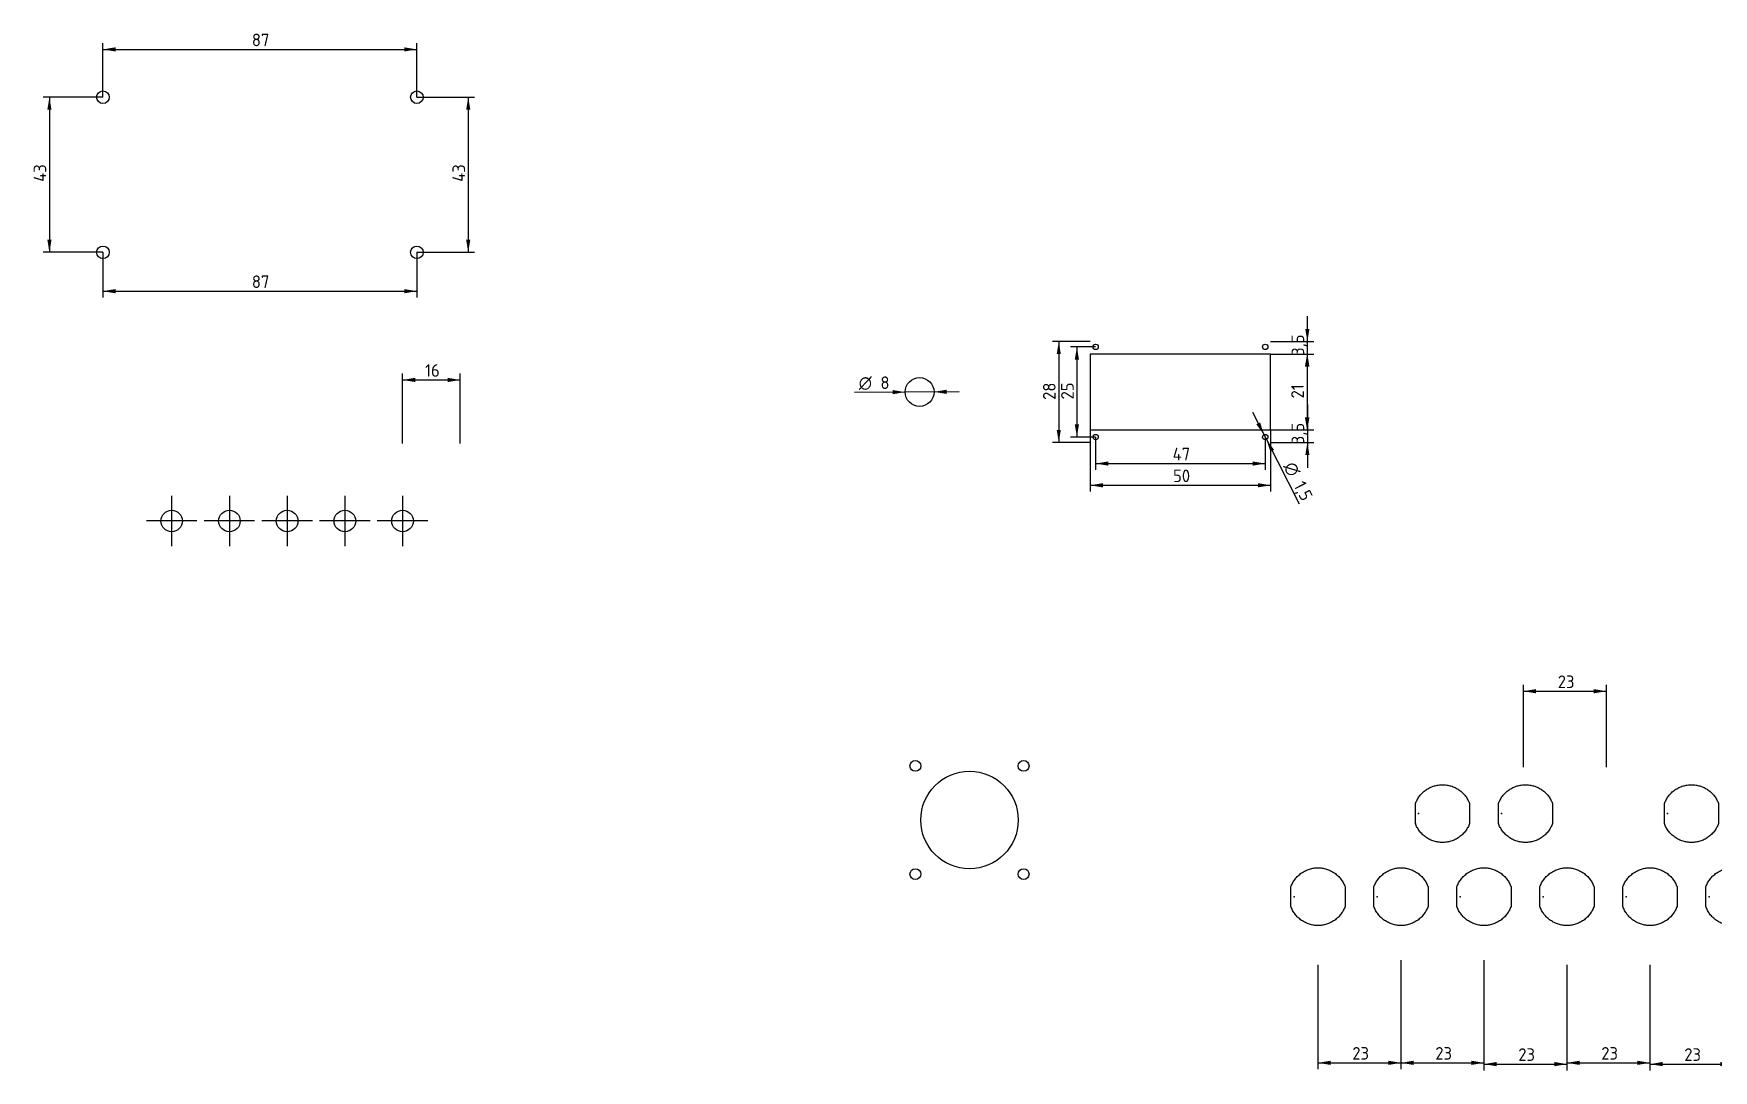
# Model space of a CAD drawing. Header units: millimetres. Extents: x 1147 to 1897, y 1257 to 1916.
# Drawn here: x 1147 to 1612.6, y 1256.9 to 1544.3 of the extents above; entities that cross this region are included whole.
import ezdxf
from ezdxf.enums import TextEntityAlignment as Align
from ezdxf.lldxf.tags import DXFTag

# ---------------------------------------------------------------- set-up
doc = ezdxf.new("R2010")
doc.units = ezdxf.units.MM
doc.layers.add('Cutting', color=7, linetype='Continuous')
doc.layers.add('Dimensions', color=7, linetype='Continuous')
doc.styles.add('SEACAD_Solid_Edge_ISO', font='seiso.ttf')
doc.styles.add('SEACAD_Solid_Edge_ISO1_Symbols', font='semeci1.ttf')
tags = doc.linetypes.add('CENTER2', pattern=[28.575, 19.05, -3.175, 3.175, -3.175]).pattern_tags.tags
tags[10:11] = [DXFTag(74, 4), DXFTag(75, 0), DXFTag(340, '0'), DXFTag(46, 0.0), DXFTag(50, 0.0), DXFTag(44, 0.0), DXFTag(45, 0.0)]
tags[8:9] = [DXFTag(74, 4), DXFTag(75, 0), DXFTag(340, '0'), DXFTag(46, 0.0), DXFTag(50, 0.0), DXFTag(44, 0.0), DXFTag(45, 0.0)]
tags[6:7] = [DXFTag(74, 4), DXFTag(75, 0), DXFTag(340, '0'), DXFTag(46, 0.0), DXFTag(50, 0.0), DXFTag(44, 0.0), DXFTag(45, 0.0)]
tags[4:5] = [DXFTag(74, 4), DXFTag(75, 0), DXFTag(340, '0'), DXFTag(46, 0.0), DXFTag(50, 0.0), DXFTag(44, 0.0), DXFTag(45, 0.0)]
tags = doc.linetypes.add('HIDDEN2', pattern=[4.7625, 3.175, -1.5875]).pattern_tags.tags
tags[6:7] = [DXFTag(74, 4), DXFTag(75, 0), DXFTag(340, '0'), DXFTag(46, 0.0), DXFTag(50, 0.0), DXFTag(44, 0.0), DXFTag(45, 0.0)]
tags[4:5] = [DXFTag(74, 4), DXFTag(75, 0), DXFTag(340, '0'), DXFTag(46, 0.0), DXFTag(50, 0.0), DXFTag(44, 0.0), DXFTag(45, 0.0)]
doc.dimstyles.new('ISO_(mm)', dxfattribs={"dimtxt": 3.5, "dimasz": 3.5, "dimexe": 1.75, "dimexo": 0, "dimgap": 1.75, "dimtad": 1, "dimtxsty": 'SEACAD_Solid_Edge_ISO', "dimblk1": '_SE_FILLED', "dimblk2": '_SE_FILLED', "dimsah": 1, "dimcen": 1.75, "dimadec": 0, "dimazin": 0, "dimtfac": 1, "dimtmove": 0, "dimatfit": 3, "dimfxl": 1, "dimtolj": 1, "dimarcsym": 0})

# ---------------------------------------------------------------- blocks, each defined once
blk = doc.blocks.new('DMBLK548')
at = {"layer": 'Dimensions', "linetype": 'Continuous'}
for points in [[(1486.94, 1436.53), (1485.9, 1436), (1488.01, 1433.15)], [(1490.8, 1428.96), (1488.69, 1431.81), (1489.77, 1428.43)]]:
    blk.add_hatch(color=7, dxfattribs=at).paths.add_polyline_path(points)
at = {"layer": 'Dimensions', "color": 7, "linetype": 'Continuous'}
for p, q in [((1484.82, 1439.38), (1488.69, 1431.81)), ((1488.69, 1431.81), (1497.8, 1414.01))]:
    blk.add_line(p, q, dxfattribs=at)
for s, style, p in [('O', 'SEACAD_Solid_Edge_ISO1_Symbols', (1496.56, 1426.04)), ('1,5', 'SEACAD_Solid_Edge_ISO', (1499.29, 1420.7))]:
    blk.add_text(s, height=3.5, rotation=297.081, dxfattribs=dict(at, style=style)).set_placement(p, align=Align.TOP_LEFT)
blk = doc.blocks.new('_SE_FILLED')
at = {"color": 0}
blk.add_line((0, 0), (-1, 0), dxfattribs=at)
blk.add_solid([(0, 0), (-1, -0.1665), (-1, 0.1665), (0, 0)], dxfattribs=at)
blk = doc.blocks.new('DMBLK549')
at = {"layer": 'Dimensions', "linetype": 'Continuous'}
for points in [[(1443.35, 1418.53), (1443.35, 1419.7), (1439.85, 1419.12)], [(1486.35, 1418.53), (1489.85, 1419.12), (1486.35, 1419.7)]]:
    blk.add_hatch(color=7, dxfattribs=at).paths.add_polyline_path(points)
at = {"layer": 'Dimensions', "color": 7, "linetype": 'Continuous'}
for p, q in [((1439.85, 1434.48), (1439.85, 1417.37)), ((1489.85, 1434.48), (1489.85, 1417.37)), ((1439.85, 1419.12), (1489.85, 1419.12))]:
    blk.add_line(p, q, dxfattribs=at)
at = {"layer": 'Dimensions', "color": 7, "linetype": 'Continuous', "style": 'SEACAD_Solid_Edge_ISO'}
blk.add_text('50', height=3.5, dxfattribs=at).set_placement((1462.82, 1423.49), align=Align.TOP_LEFT)
blk = doc.blocks.new('DMBLK550')
at = {"layer": 'Dimensions', "linetype": 'Continuous'}
for points in [[(1444.85, 1424.56), (1444.85, 1425.73), (1441.35, 1425.14)], [(1484.85, 1424.56), (1488.35, 1425.14), (1484.85, 1425.73)]]:
    blk.add_hatch(color=7, dxfattribs=at).paths.add_polyline_path(points)
at = {"layer": 'Dimensions', "color": 7, "linetype": 'Continuous'}
for p, q in [((1441.35, 1432.48), (1441.35, 1423.39)), ((1488.35, 1432.48), (1488.35, 1423.39)), ((1441.35, 1425.14), (1488.35, 1425.14))]:
    blk.add_line(p, q, dxfattribs=at)
at = {"layer": 'Dimensions', "color": 7, "linetype": 'Continuous', "style": 'SEACAD_Solid_Edge_ISO'}
blk.add_text('47', height=3.5, dxfattribs=at).set_placement((1462.7, 1429.52), align=Align.TOP_LEFT)
blk = doc.blocks.new('DMBLK551')
at = {"layer": 'Dimensions', "linetype": 'Continuous'}
for points in [[(1435.58, 1453.98), (1436.74, 1453.98), (1436.16, 1457.48)], [(1435.58, 1435.98), (1436.16, 1432.48), (1436.74, 1435.98)]]:
    blk.add_hatch(color=7, dxfattribs=at).paths.add_polyline_path(points)
at = {"layer": 'Dimensions', "color": 7, "linetype": 'Continuous'}
for p, q in [((1441.35, 1457.48), (1434.41, 1457.48)), ((1436.16, 1457.48), (1436.16, 1432.48)), ((1441.35, 1432.48), (1434.41, 1432.48))]:
    blk.add_line(p, q, dxfattribs=at)
at = {"layer": 'Dimensions', "color": 7, "linetype": 'Continuous', "style": 'SEACAD_Solid_Edge_ISO'}
blk.add_text('25', height=3.5, rotation=90, dxfattribs=at).set_placement((1431.79, 1442.91), align=Align.TOP_LEFT)
blk = doc.blocks.new('DMBLK552')
at = {"layer": 'Dimensions', "linetype": 'Continuous'}
for points in [[(1430.56, 1455.48), (1431.72, 1455.48), (1431.14, 1458.98)], [(1430.56, 1434.48), (1431.14, 1430.98), (1431.72, 1434.48)]]:
    blk.add_hatch(color=7, dxfattribs=at).paths.add_polyline_path(points)
at = {"layer": 'Dimensions', "color": 7, "linetype": 'Continuous'}
for p, q in [((1439.85, 1458.98), (1429.39, 1458.98)), ((1431.14, 1458.98), (1431.14, 1430.98)), ((1439.85, 1430.98), (1429.39, 1430.98))]:
    blk.add_line(p, q, dxfattribs=at)
at = {"layer": 'Dimensions', "color": 7, "linetype": 'Continuous', "style": 'SEACAD_Solid_Edge_ISO'}
blk.add_text('28', height=3.5, rotation=90, dxfattribs=at).set_placement((1426.76, 1442.79), align=Align.TOP_LEFT)
blk = doc.blocks.new('DMBLK553')
at = {"layer": 'Dimensions', "linetype": 'Continuous'}
for points in [[(1500.62, 1462.48), (1499.45, 1462.48), (1500.04, 1458.98)], [(1500.62, 1451.98), (1500.04, 1455.48), (1499.45, 1451.98)]]:
    blk.add_hatch(color=7, dxfattribs=at).paths.add_polyline_path(points)
at = {"layer": 'Dimensions', "color": 7, "linetype": 'Continuous'}
for p, q in [((1500.04, 1448.48), (1500.04, 1465.98)), ((1489.85, 1458.98), (1501.79, 1458.98)), ((1489.85, 1455.48), (1501.79, 1455.48))]:
    blk.add_line(p, q, dxfattribs=at)
at = {"layer": 'Dimensions', "color": 7, "linetype": 'Continuous', "style": 'SEACAD_Solid_Edge_ISO'}
blk.add_text('3,5', height=3.5, rotation=90, dxfattribs=at).set_placement((1495.66, 1455), align=Align.TOP_LEFT)
blk = doc.blocks.new('DMBLK554')
at = {"layer": 'Dimensions', "linetype": 'Continuous'}
for points in [[(1500.62, 1437.98), (1499.45, 1437.98), (1500.04, 1434.48)], [(1500.62, 1427.48), (1500.04, 1430.98), (1499.45, 1427.48)]]:
    blk.add_hatch(color=7, dxfattribs=at).paths.add_polyline_path(points)
at = {"layer": 'Dimensions', "color": 7, "linetype": 'Continuous'}
for p, q in [((1500.04, 1441.48), (1500.04, 1423.98)), ((1489.85, 1434.48), (1501.79, 1434.48)), ((1489.85, 1430.98), (1501.79, 1430.98))]:
    blk.add_line(p, q, dxfattribs=at)
at = {"layer": 'Dimensions', "color": 7, "linetype": 'Continuous', "style": 'SEACAD_Solid_Edge_ISO'}
blk.add_text('3,5', height=3.5, rotation=90, dxfattribs=at).set_placement((1495.66, 1430.5), align=Align.TOP_LEFT)
blk = doc.blocks.new('DMBLK555')
at = {"layer": 'Dimensions', "linetype": 'Continuous'}
for points in [[(1500.52, 1451.98), (1499.94, 1455.48), (1499.35, 1451.98)], [(1500.52, 1437.98), (1499.35, 1437.98), (1499.94, 1434.48)]]:
    blk.add_hatch(color=7, dxfattribs=at).paths.add_polyline_path(points)
at = {"layer": 'Dimensions', "color": 7, "linetype": 'Continuous'}
for p, q in [((1489.85, 1455.48), (1501.69, 1455.48)), ((1499.94, 1455.48), (1499.94, 1434.48)), ((1489.85, 1434.48), (1501.69, 1434.48))]:
    blk.add_line(p, q, dxfattribs=at)
at = {"layer": 'Dimensions', "color": 7, "linetype": 'Continuous', "style": 'SEACAD_Solid_Edge_ISO'}
blk.add_text('21', height=3.5, rotation=90, dxfattribs=at).set_placement((1495.56, 1443.19), align=Align.TOP_LEFT)
blk = doc.blocks.new('DMBLK556')
at = {"layer": 'Dimensions', "linetype": 'Continuous'}
for points in [[(1506.48, 1258.45), (1506.48, 1259.62), (1502.98, 1259.03)], [(1522.48, 1258.45), (1525.98, 1259.03), (1522.48, 1259.62)]]:
    blk.add_hatch(color=7, dxfattribs=at).paths.add_polyline_path(points)
at = {"layer": 'Dimensions', "color": 7, "linetype": 'Continuous'}
for p, q in [((1502.98, 1286.21), (1502.98, 1257.28)), ((1525.98, 1287.53), (1525.98, 1257.28)), ((1502.98, 1259.03), (1525.98, 1259.03))]:
    blk.add_line(p, q, dxfattribs=at)
at = {"layer": 'Dimensions', "color": 7, "linetype": 'Continuous', "style": 'SEACAD_Solid_Edge_ISO'}
blk.add_text('23', height=3.5, dxfattribs=at).set_placement((1512.49, 1263.41), align=Align.TOP_LEFT)
blk = doc.blocks.new('DMBLK557')
at = {"layer": 'Dimensions', "linetype": 'Continuous'}
for points in [[(1529.48, 1258.45), (1529.48, 1259.62), (1525.98, 1259.03)], [(1545.48, 1258.45), (1548.98, 1259.03), (1545.48, 1259.62)]]:
    blk.add_hatch(color=7, dxfattribs=at).paths.add_polyline_path(points)
at = {"layer": 'Dimensions', "color": 7, "linetype": 'Continuous'}
for p, q in [((1525.98, 1287.53), (1525.98, 1257.28)), ((1548.98, 1287.53), (1548.98, 1257.28)), ((1525.98, 1259.03), (1548.98, 1259.03))]:
    blk.add_line(p, q, dxfattribs=at)
at = {"layer": 'Dimensions', "color": 7, "linetype": 'Continuous', "style": 'SEACAD_Solid_Edge_ISO'}
blk.add_text('23', height=3.5, dxfattribs=at).set_placement((1535.49, 1263.41), align=Align.TOP_LEFT)
blk = doc.blocks.new('DMBLK558')
at = {"layer": 'Dimensions', "linetype": 'Continuous'}
for points in [[(1552.48, 1258.1), (1552.48, 1259.27), (1548.98, 1258.68)], [(1568.48, 1258.1), (1571.98, 1258.68), (1568.48, 1259.27)]]:
    blk.add_hatch(color=7, dxfattribs=at).paths.add_polyline_path(points)
at = {"layer": 'Dimensions', "color": 7, "linetype": 'Continuous'}
for p, q in [((1548.98, 1287.53), (1548.98, 1256.93)), ((1571.98, 1286.21), (1571.98, 1256.93)), ((1548.98, 1258.68), (1571.98, 1258.68))]:
    blk.add_line(p, q, dxfattribs=at)
at = {"layer": 'Dimensions', "color": 7, "linetype": 'Continuous', "style": 'SEACAD_Solid_Edge_ISO'}
blk.add_text('23', height=3.5, dxfattribs=at).set_placement((1558.49, 1263.06), align=Align.TOP_LEFT)
blk = doc.blocks.new('DMBLK559')
at = {"layer": 'Dimensions', "linetype": 'Continuous'}
for points in [[(1563.42, 1362.62), (1559.92, 1362.04), (1563.42, 1361.45)], [(1579.42, 1362.62), (1579.42, 1361.45), (1582.92, 1362.04)]]:
    blk.add_hatch(color=7, dxfattribs=at).paths.add_polyline_path(points)
at = {"layer": 'Dimensions', "color": 7, "linetype": 'Continuous'}
for p, q in [((1559.92, 1340.96), (1559.92, 1363.79)), ((1559.92, 1362.04), (1582.92, 1362.04)), ((1582.92, 1340.96), (1582.92, 1363.79))]:
    blk.add_line(p, q, dxfattribs=at)
at = {"layer": 'Dimensions', "color": 7, "linetype": 'Continuous', "style": 'SEACAD_Solid_Edge_ISO'}
blk.add_text('23', height=3.5, dxfattribs=at).set_placement((1569.43, 1366.41), align=Align.TOP_LEFT)
blk = doc.blocks.new('DMBLK563')
at = {"layer": 'Dimensions', "linetype": 'Continuous'}
for points in [[(1575.48, 1258.45), (1575.48, 1259.62), (1571.98, 1259.03)], [(1591.48, 1258.45), (1594.98, 1259.03), (1591.48, 1259.62)]]:
    blk.add_hatch(color=7, dxfattribs=at).paths.add_polyline_path(points)
at = {"layer": 'Dimensions', "color": 7, "linetype": 'Continuous'}
for p, q in [((1571.98, 1286.21), (1571.98, 1257.28)), ((1594.98, 1286.21), (1594.98, 1257.28)), ((1571.98, 1259.03), (1594.98, 1259.03))]:
    blk.add_line(p, q, dxfattribs=at)
at = {"layer": 'Dimensions', "color": 7, "linetype": 'Continuous', "style": 'SEACAD_Solid_Edge_ISO'}
blk.add_text('23', height=3.5, dxfattribs=at).set_placement((1581.49, 1263.41), align=Align.TOP_LEFT)
blk = doc.blocks.new('DMBLK564')
at = {"layer": 'Dimensions', "linetype": 'Continuous'}
for points in [[(1598.48, 1258.1), (1598.48, 1259.27), (1594.98, 1258.68)], [(1614.48, 1258.1), (1617.98, 1258.68), (1614.48, 1259.27)]]:
    blk.add_hatch(color=7, dxfattribs=at).paths.add_polyline_path(points)
at = {"layer": 'Dimensions', "color": 7, "linetype": 'Continuous'}
for p, q in [((1594.98, 1286.21), (1594.98, 1256.93)), ((1617.98, 1286.21), (1617.98, 1256.93)), ((1594.98, 1258.68), (1617.98, 1258.68))]:
    blk.add_line(p, q, dxfattribs=at)
at = {"layer": 'Dimensions', "color": 7, "linetype": 'Continuous', "style": 'SEACAD_Solid_Edge_ISO'}
blk.add_text('23', height=3.5, dxfattribs=at).set_placement((1604.49, 1263.06), align=Align.TOP_LEFT)
blk = doc.blocks.new('SE41')
at = {"layer": 'Cutting', "color": 7, "linetype": 'Continuous'}
for points, weights in [([(1702.48, 1307.87), (1704.42, 1313.09), (1709.98, 1313.09), (1715.55, 1313.09), (1717.48, 1307.87)], [1, 0.820970545228, 1, 0.820970545228, 1]), ([(1717.48, 1302.33), (1715.57, 1297.09), (1709.98, 1297.09), (1704.4, 1297.09), (1702.48, 1302.32)], [1, 0.820080278449, 1, 0.820080278449, 1])]:
    blk.add_rational_spline(points, weights, degree=2, knots=[0, 0, 0, 0.5, 0.5, 1, 1, 1], dxfattribs=at)
for points in [[(1702.48, 1302.3), (1702.48, 1302.32), (1702.48, 1307.87)], [(1717.48, 1307.87), (1717.48, 1305.09), (1717.48, 1302.33)]]:
    blk.add_open_spline(points, degree=2, dxfattribs=at)
at = {"layer": 'Cutting', "color": 7, "linetype": 'HIDDEN2'}
blk.add_point((1703.35, 1305.09), dxfattribs=at)
blk = doc.blocks.new('SE40')
at = {"layer": 'Cutting'}
blk.add_blockref('SE41', (0, 0), dxfattribs=at)
blk = doc.blocks.new('SE43')
at = {"layer": 'Cutting', "color": 7, "linetype": 'Continuous'}
for points, weights in [([(1679.48, 1307.87), (1681.42, 1313.09), (1686.98, 1313.09), (1692.55, 1313.09), (1694.48, 1307.87)], [1, 0.820970545228, 1, 0.820970545228, 1]), ([(1694.48, 1302.33), (1692.57, 1297.09), (1686.98, 1297.09), (1681.4, 1297.09), (1679.48, 1302.32)], [1, 0.820080278449, 1, 0.820080278449, 1])]:
    blk.add_rational_spline(points, weights, degree=2, knots=[0, 0, 0, 0.5, 0.5, 1, 1, 1], dxfattribs=at)
for points in [[(1679.48, 1302.3), (1679.48, 1302.32), (1679.48, 1307.87)], [(1694.48, 1307.87), (1694.48, 1305.09), (1694.48, 1302.33)]]:
    blk.add_open_spline(points, degree=2, dxfattribs=at)
at = {"layer": 'Cutting', "color": 7, "linetype": 'HIDDEN2'}
blk.add_point((1680.35, 1305.09), dxfattribs=at)
blk = doc.blocks.new('SE42')
at = {"layer": 'Cutting'}
blk.add_blockref('SE43', (0, 0), dxfattribs=at)
blk = doc.blocks.new('SE45')
at = {"layer": 'Cutting', "color": 7, "linetype": 'Continuous'}
for points, weights in [([(1656.48, 1307.87), (1658.42, 1313.09), (1663.98, 1313.09), (1669.55, 1313.09), (1671.48, 1307.87)], [1, 0.820970545228, 1, 0.820970545228, 1]), ([(1671.48, 1302.33), (1669.57, 1297.09), (1663.98, 1297.09), (1658.4, 1297.09), (1656.48, 1302.32)], [1, 0.820080278449, 1, 0.820080278449, 1])]:
    blk.add_rational_spline(points, weights, degree=2, knots=[0, 0, 0, 0.5, 0.5, 1, 1, 1], dxfattribs=at)
for points in [[(1656.48, 1302.3), (1656.48, 1302.32), (1656.48, 1307.87)], [(1671.48, 1307.87), (1671.48, 1305.09), (1671.48, 1302.33)]]:
    blk.add_open_spline(points, degree=2, dxfattribs=at)
at = {"layer": 'Cutting', "color": 7, "linetype": 'HIDDEN2'}
blk.add_point((1657.35, 1305.09), dxfattribs=at)
blk = doc.blocks.new('SE44')
at = {"layer": 'Cutting'}
blk.add_blockref('SE45', (0, 0), dxfattribs=at)
blk = doc.blocks.new('SE47')
at = {"layer": 'Cutting', "color": 7, "linetype": 'Continuous'}
for points, weights in [([(1633.48, 1307.87), (1635.42, 1313.09), (1640.98, 1313.09), (1646.55, 1313.09), (1648.48, 1307.87)], [1, 0.820970545228, 1, 0.820970545228, 1]), ([(1648.48, 1302.33), (1646.57, 1297.09), (1640.98, 1297.09), (1635.4, 1297.09), (1633.48, 1302.32)], [1, 0.820080278449, 1, 0.820080278449, 1])]:
    blk.add_rational_spline(points, weights, degree=2, knots=[0, 0, 0, 0.5, 0.5, 1, 1, 1], dxfattribs=at)
for points in [[(1633.48, 1302.3), (1633.48, 1302.32), (1633.48, 1307.87)], [(1648.48, 1307.87), (1648.48, 1305.09), (1648.48, 1302.33)]]:
    blk.add_open_spline(points, degree=2, dxfattribs=at)
at = {"layer": 'Cutting', "color": 7, "linetype": 'HIDDEN2'}
blk.add_point((1634.35, 1305.09), dxfattribs=at)
blk = doc.blocks.new('SE46')
at = {"layer": 'Cutting'}
blk.add_blockref('SE47', (0, 0), dxfattribs=at)
blk = doc.blocks.new('SE49')
at = {"layer": 'Cutting', "color": 7, "linetype": 'Continuous'}
for points, weights in [([(1610.48, 1307.87), (1612.42, 1313.09), (1617.98, 1313.09), (1623.55, 1313.09), (1625.48, 1307.87)], [1, 0.820970545228, 1, 0.820970545228, 1]), ([(1625.48, 1302.33), (1623.57, 1297.09), (1617.98, 1297.09), (1612.4, 1297.09), (1610.48, 1302.32)], [1, 0.820080278449, 1, 0.820080278449, 1])]:
    blk.add_rational_spline(points, weights, degree=2, knots=[0, 0, 0, 0.5, 0.5, 1, 1, 1], dxfattribs=at)
for points in [[(1610.48, 1302.3), (1610.48, 1302.32), (1610.48, 1307.87)], [(1625.48, 1307.87), (1625.48, 1305.09), (1625.48, 1302.33)]]:
    blk.add_open_spline(points, degree=2, dxfattribs=at)
at = {"layer": 'Cutting', "color": 7, "linetype": 'HIDDEN2'}
blk.add_point((1611.35, 1305.09), dxfattribs=at)
blk = doc.blocks.new('SE48')
at = {"layer": 'Cutting'}
blk.add_blockref('SE49', (0, 0), dxfattribs=at)
blk = doc.blocks.new('SE51')
at = {"layer": 'Cutting', "color": 7, "linetype": 'Continuous'}
for points, weights in [([(1587.48, 1307.87), (1589.42, 1313.09), (1594.98, 1313.09), (1600.55, 1313.09), (1602.48, 1307.87)], [1, 0.820970545228, 1, 0.820970545228, 1]), ([(1602.48, 1302.33), (1600.57, 1297.09), (1594.98, 1297.09), (1589.4, 1297.09), (1587.48, 1302.32)], [1, 0.820080278449, 1, 0.820080278449, 1])]:
    blk.add_rational_spline(points, weights, degree=2, knots=[0, 0, 0, 0.5, 0.5, 1, 1, 1], dxfattribs=at)
for points in [[(1587.48, 1302.3), (1587.48, 1302.32), (1587.48, 1307.87)], [(1602.48, 1307.87), (1602.48, 1305.09), (1602.48, 1302.33)]]:
    blk.add_open_spline(points, degree=2, dxfattribs=at)
at = {"layer": 'Cutting', "color": 7, "linetype": 'HIDDEN2'}
blk.add_point((1588.35, 1305.09), dxfattribs=at)
blk = doc.blocks.new('SE50')
at = {"layer": 'Cutting'}
blk.add_blockref('SE51', (0, 0), dxfattribs=at)
blk = doc.blocks.new('SE53')
at = {"layer": 'Cutting', "color": 7, "linetype": 'Continuous'}
for points, weights in [([(1564.48, 1307.87), (1566.42, 1313.09), (1571.98, 1313.09), (1577.55, 1313.09), (1579.48, 1307.87)], [1, 0.820970545228, 1, 0.820970545228, 1]), ([(1579.48, 1302.33), (1577.57, 1297.09), (1571.98, 1297.09), (1566.4, 1297.09), (1564.48, 1302.32)], [1, 0.820080278449, 1, 0.820080278449, 1])]:
    blk.add_rational_spline(points, weights, degree=2, knots=[0, 0, 0, 0.5, 0.5, 1, 1, 1], dxfattribs=at)
for points in [[(1564.48, 1302.3), (1564.48, 1302.32), (1564.48, 1307.87)], [(1579.48, 1307.87), (1579.48, 1305.09), (1579.48, 1302.33)]]:
    blk.add_open_spline(points, degree=2, dxfattribs=at)
at = {"layer": 'Cutting', "color": 7, "linetype": 'HIDDEN2'}
blk.add_point((1565.35, 1305.09), dxfattribs=at)
blk = doc.blocks.new('SE52')
at = {"layer": 'Cutting'}
blk.add_blockref('SE53', (0, 0), dxfattribs=at)
blk = doc.blocks.new('SE55')
at = {"layer": 'Cutting', "color": 7, "linetype": 'Continuous'}
for points, weights in [([(1541.48, 1307.87), (1543.42, 1313.09), (1548.98, 1313.09), (1554.55, 1313.09), (1556.48, 1307.87)], [1, 0.820970545228, 1, 0.820970545228, 1]), ([(1556.48, 1302.33), (1554.57, 1297.09), (1548.98, 1297.09), (1543.4, 1297.09), (1541.48, 1302.32)], [1, 0.820080278449, 1, 0.820080278449, 1])]:
    blk.add_rational_spline(points, weights, degree=2, knots=[0, 0, 0, 0.5, 0.5, 1, 1, 1], dxfattribs=at)
for points in [[(1541.48, 1302.3), (1541.48, 1302.32), (1541.48, 1307.87)], [(1556.48, 1307.87), (1556.48, 1305.09), (1556.48, 1302.33)]]:
    blk.add_open_spline(points, degree=2, dxfattribs=at)
at = {"layer": 'Cutting', "color": 7, "linetype": 'HIDDEN2'}
blk.add_point((1542.35, 1305.09), dxfattribs=at)
blk = doc.blocks.new('SE54')
at = {"layer": 'Cutting'}
blk.add_blockref('SE55', (0, 0), dxfattribs=at)
blk = doc.blocks.new('SE57')
at = {"layer": 'Cutting', "color": 7, "linetype": 'Continuous'}
for points, weights in [([(1518.48, 1307.87), (1520.42, 1313.09), (1525.98, 1313.09), (1531.55, 1313.09), (1533.48, 1307.87)], [1, 0.820970545228, 1, 0.820970545228, 1]), ([(1533.48, 1302.33), (1531.57, 1297.09), (1525.98, 1297.09), (1520.4, 1297.09), (1518.48, 1302.32)], [1, 0.820080278449, 1, 0.820080278449, 1])]:
    blk.add_rational_spline(points, weights, degree=2, knots=[0, 0, 0, 0.5, 0.5, 1, 1, 1], dxfattribs=at)
for points in [[(1518.48, 1302.3), (1518.48, 1302.32), (1518.48, 1307.87)], [(1533.48, 1307.87), (1533.48, 1305.09), (1533.48, 1302.33)]]:
    blk.add_open_spline(points, degree=2, dxfattribs=at)
at = {"layer": 'Cutting', "color": 7, "linetype": 'HIDDEN2'}
blk.add_point((1519.35, 1305.09), dxfattribs=at)
blk = doc.blocks.new('SE56')
at = {"layer": 'Cutting'}
blk.add_blockref('SE57', (0, 0), dxfattribs=at)
blk = doc.blocks.new('SE59')
at = {"layer": 'Cutting', "color": 7, "linetype": 'Continuous'}
for points, weights in [([(1495.48, 1307.87), (1497.42, 1313.09), (1502.98, 1313.09), (1508.55, 1313.09), (1510.48, 1307.87)], [1, 0.820970545228, 1, 0.820970545228, 1]), ([(1510.48, 1302.33), (1508.57, 1297.09), (1502.98, 1297.09), (1497.4, 1297.09), (1495.48, 1302.32)], [1, 0.820080278449, 1, 0.820080278449, 1])]:
    blk.add_rational_spline(points, weights, degree=2, knots=[0, 0, 0, 0.5, 0.5, 1, 1, 1], dxfattribs=at)
for points in [[(1495.48, 1302.3), (1495.48, 1302.32), (1495.48, 1307.87)], [(1510.48, 1307.87), (1510.48, 1305.09), (1510.48, 1302.33)]]:
    blk.add_open_spline(points, degree=2, dxfattribs=at)
at = {"layer": 'Cutting', "color": 7, "linetype": 'HIDDEN2'}
blk.add_point((1496.35, 1305.09), dxfattribs=at)
blk = doc.blocks.new('SE58')
at = {"layer": 'Cutting'}
blk.add_blockref('SE59', (0, 0), dxfattribs=at)
blk = doc.blocks.new('SE61')
at = {"layer": 'Cutting', "color": 7, "linetype": 'Continuous'}
for points, weights in [([(1644.99, 1330.9), (1646.92, 1336.12), (1652.49, 1336.12), (1658.05, 1336.12), (1659.99, 1330.9)], [1, 0.820970545228, 1, 0.820970545228, 1]), ([(1659.99, 1325.36), (1658.07, 1320.12), (1652.49, 1320.12), (1646.9, 1320.12), (1644.98, 1325.36)], [1, 0.820080278449, 1, 0.820080278449, 1])]:
    blk.add_rational_spline(points, weights, degree=2, knots=[0, 0, 0, 0.5, 0.5, 1, 1, 1], dxfattribs=at)
for points in [[(1644.99, 1325.33), (1644.98, 1325.36), (1644.99, 1330.9)], [(1659.99, 1330.9), (1659.99, 1328.12), (1659.99, 1325.36)]]:
    blk.add_open_spline(points, degree=2, dxfattribs=at)
at = {"layer": 'Cutting', "color": 7, "linetype": 'HIDDEN2'}
blk.add_point((1645.85, 1328.12), dxfattribs=at)
blk = doc.blocks.new('SE60')
at = {"layer": 'Cutting'}
blk.add_blockref('SE61', (0, 0), dxfattribs=at)
blk = doc.blocks.new('SE63')
at = {"layer": 'Cutting', "color": 7, "linetype": 'Continuous'}
for points, weights in [([(1621.99, 1330.9), (1623.92, 1336.12), (1629.49, 1336.12), (1635.05, 1336.12), (1636.99, 1330.9)], [1, 0.820970545228, 1, 0.820970545228, 1]), ([(1636.99, 1325.36), (1635.07, 1320.12), (1629.49, 1320.12), (1623.9, 1320.12), (1621.98, 1325.36)], [1, 0.820080278449, 1, 0.820080278449, 1])]:
    blk.add_rational_spline(points, weights, degree=2, knots=[0, 0, 0, 0.5, 0.5, 1, 1, 1], dxfattribs=at)
for points in [[(1621.99, 1325.33), (1621.98, 1325.36), (1621.99, 1330.9)], [(1636.99, 1330.9), (1636.99, 1328.12), (1636.99, 1325.36)]]:
    blk.add_open_spline(points, degree=2, dxfattribs=at)
at = {"layer": 'Cutting', "color": 7, "linetype": 'HIDDEN2'}
blk.add_point((1622.85, 1328.12), dxfattribs=at)
blk = doc.blocks.new('SE62')
at = {"layer": 'Cutting'}
blk.add_blockref('SE63', (0, 0), dxfattribs=at)
blk = doc.blocks.new('SE65')
at = {"layer": 'Cutting', "color": 7, "linetype": 'Continuous'}
for points, weights in [([(1598.99, 1330.9), (1600.92, 1336.12), (1606.49, 1336.12), (1612.05, 1336.12), (1613.99, 1330.9)], [1, 0.820970545228, 1, 0.820970545228, 1]), ([(1613.99, 1325.36), (1612.07, 1320.12), (1606.49, 1320.12), (1600.9, 1320.12), (1598.98, 1325.36)], [1, 0.820080278449, 1, 0.820080278449, 1])]:
    blk.add_rational_spline(points, weights, degree=2, knots=[0, 0, 0, 0.5, 0.5, 1, 1, 1], dxfattribs=at)
for points in [[(1598.99, 1325.33), (1598.98, 1325.36), (1598.99, 1330.9)], [(1613.99, 1330.9), (1613.99, 1328.12), (1613.99, 1325.36)]]:
    blk.add_open_spline(points, degree=2, dxfattribs=at)
at = {"layer": 'Cutting', "color": 7, "linetype": 'HIDDEN2'}
blk.add_point((1599.85, 1328.12), dxfattribs=at)
blk = doc.blocks.new('SE64')
at = {"layer": 'Cutting'}
blk.add_blockref('SE65', (0, 0), dxfattribs=at)
blk = doc.blocks.new('SE67')
at = {"layer": 'Cutting', "color": 7, "linetype": 'Continuous'}
for points, weights in [([(1552.99, 1330.9), (1554.92, 1336.12), (1560.49, 1336.12), (1566.05, 1336.12), (1567.99, 1330.9)], [1, 0.820970545228, 1, 0.820970545228, 1]), ([(1567.99, 1325.36), (1566.07, 1320.12), (1560.49, 1320.12), (1554.9, 1320.12), (1552.98, 1325.36)], [1, 0.820080278449, 1, 0.820080278449, 1])]:
    blk.add_rational_spline(points, weights, degree=2, knots=[0, 0, 0, 0.5, 0.5, 1, 1, 1], dxfattribs=at)
for points in [[(1552.99, 1325.33), (1552.98, 1325.36), (1552.99, 1330.9)], [(1567.99, 1330.9), (1567.99, 1328.12), (1567.99, 1325.36)]]:
    blk.add_open_spline(points, degree=2, dxfattribs=at)
at = {"layer": 'Cutting', "color": 7, "linetype": 'HIDDEN2'}
blk.add_point((1553.85, 1328.12), dxfattribs=at)
blk = doc.blocks.new('SE66')
at = {"layer": 'Cutting'}
blk.add_blockref('SE67', (0, 0), dxfattribs=at)
blk = doc.blocks.new('SE69')
at = {"layer": 'Cutting', "color": 7, "linetype": 'Continuous'}
for points, weights in [([(1529.99, 1330.9), (1531.92, 1336.12), (1537.49, 1336.12), (1543.05, 1336.12), (1544.99, 1330.9)], [1, 0.820970545228, 1, 0.820970545228, 1]), ([(1544.99, 1325.36), (1543.07, 1320.12), (1537.49, 1320.12), (1531.9, 1320.12), (1529.98, 1325.36)], [1, 0.820080278449, 1, 0.820080278449, 1])]:
    blk.add_rational_spline(points, weights, degree=2, knots=[0, 0, 0, 0.5, 0.5, 1, 1, 1], dxfattribs=at)
for points in [[(1529.99, 1325.33), (1529.98, 1325.36), (1529.99, 1330.9)], [(1544.99, 1330.9), (1544.99, 1328.12), (1544.99, 1325.36)]]:
    blk.add_open_spline(points, degree=2, dxfattribs=at)
at = {"layer": 'Cutting', "color": 7, "linetype": 'HIDDEN2'}
blk.add_point((1530.85, 1328.12), dxfattribs=at)
blk = doc.blocks.new('SE68')
at = {"layer": 'Cutting'}
blk.add_blockref('SE69', (0, 0), dxfattribs=at)
blk = doc.blocks.new('SE39')
for name in ['SE68', 'SE66', 'SE64', 'SE62', 'SE60', 'SE58', 'SE56', 'SE54', 'SE52', 'SE50', 'SE48', 'SE46', 'SE44', 'SE42', 'SE40']:
    blk.add_blockref(name, (0, 0))
blk = doc.blocks.new('SE38')
at = {"layer": 'Cutting'}
blk.add_blockref('SE39', (0, 0), dxfattribs=at)
blk = doc.blocks.new('DMBLK599')
at = {"layer": 'Dimensions', "linetype": 'Continuous'}
for points in [[(1268.06, 1523.19), (1267.47, 1526.69), (1266.89, 1523.19)], [(1268.06, 1487.19), (1266.89, 1487.19), (1267.47, 1483.69)]]:
    blk.add_hatch(color=7, dxfattribs=at).paths.add_polyline_path(points)
at = {"layer": 'Dimensions', "color": 7, "linetype": 'Continuous'}
for p, q in [((1253.24, 1526.69), (1269.22, 1526.69)), ((1267.47, 1526.69), (1267.47, 1483.69)), ((1253.24, 1483.69), (1269.22, 1483.69))]:
    blk.add_line(p, q, dxfattribs=at)
at = {"layer": 'Dimensions', "color": 7, "linetype": 'Continuous', "style": 'SEACAD_Solid_Edge_ISO'}
blk.add_text('43', height=3.5, rotation=90, dxfattribs=at).set_placement((1263.1, 1503.24), align=Align.TOP_LEFT)
blk = doc.blocks.new('DMBLK600')
at = {"layer": 'Dimensions', "linetype": 'Continuous'}
for points in [[(1169.74, 1472.33), (1169.74, 1473.5), (1166.24, 1472.92)], [(1249.74, 1472.33), (1253.24, 1472.92), (1249.74, 1473.5)]]:
    blk.add_hatch(color=7, dxfattribs=at).paths.add_polyline_path(points)
at = {"layer": 'Dimensions', "color": 7, "linetype": 'Continuous'}
for p, q in [((1166.24, 1483.69), (1166.24, 1471.17)), ((1253.24, 1483.69), (1253.24, 1471.17)), ((1166.24, 1472.92), (1253.24, 1472.92))]:
    blk.add_line(p, q, dxfattribs=at)
at = {"layer": 'Dimensions', "color": 7, "linetype": 'Continuous', "style": 'SEACAD_Solid_Edge_ISO'}
blk.add_text('87', height=3.5, dxfattribs=at).set_placement((1207.51, 1477.29), align=Align.TOP_LEFT)
blk = doc.blocks.new('DMBLK601')
at = {"layer": 'Dimensions', "linetype": 'Continuous'}
for points in [[(1150.82, 1523.19), (1151.99, 1523.19), (1151.4, 1526.69)], [(1150.82, 1487.19), (1151.4, 1483.69), (1151.99, 1487.19)]]:
    blk.add_hatch(color=7, dxfattribs=at).paths.add_polyline_path(points)
at = {"layer": 'Dimensions', "color": 7, "linetype": 'Continuous'}
for p, q in [((1166.24, 1526.69), (1149.65, 1526.69)), ((1151.4, 1526.69), (1151.4, 1483.69)), ((1166.24, 1483.69), (1149.65, 1483.69))]:
    blk.add_line(p, q, dxfattribs=at)
at = {"layer": 'Dimensions', "color": 7, "linetype": 'Continuous', "style": 'SEACAD_Solid_Edge_ISO'}
blk.add_text('43', height=3.5, rotation=90, dxfattribs=at).set_placement((1147.03, 1503.24), align=Align.TOP_LEFT)
blk = doc.blocks.new('DMBLK602')
at = {"layer": 'Dimensions', "linetype": 'Continuous'}
for points in [[(1169.74, 1540.52), (1166.24, 1539.93), (1169.74, 1539.35)], [(1249.74, 1540.52), (1249.74, 1539.35), (1253.24, 1539.93)]]:
    blk.add_hatch(color=7, dxfattribs=at).paths.add_polyline_path(points)
at = {"layer": 'Dimensions', "color": 7, "linetype": 'Continuous'}
for p, q in [((1166.24, 1526.69), (1166.24, 1541.68)), ((1253.24, 1526.69), (1253.24, 1541.68)), ((1166.24, 1539.93), (1253.24, 1539.93))]:
    blk.add_line(p, q, dxfattribs=at)
at = {"layer": 'Dimensions', "color": 7, "linetype": 'Continuous', "style": 'SEACAD_Solid_Edge_ISO'}
blk.add_text('87', height=3.5, dxfattribs=at).set_placement((1207.51, 1544.31), align=Align.TOP_LEFT)
blk = doc.blocks.new('DMBLK603')
at = {"layer": 'Dimensions', "linetype": 'Continuous'}
for points in [[(1385.06, 1444.35), (1388.56, 1444.95), (1385.06, 1445.52)], [(1400.06, 1444.44), (1400.06, 1445.61), (1396.56, 1445.01)]]:
    blk.add_hatch(color=7, dxfattribs=at).paths.add_polyline_path(points)
at = {"layer": 'Dimensions', "color": 7, "linetype": 'Continuous'}
for p, q in [((1388.56, 1444.95), (1374.51, 1444.86)), ((1403.56, 1445.05), (1388.56, 1444.95))]:
    blk.add_line(p, q, dxfattribs=at)
for s, style, p in [('O', 'SEACAD_Solid_Edge_ISO1_Symbols', (1375.71, 1449.25)), ('8', 'SEACAD_Solid_Edge_ISO', (1381.7, 1449.29))]:
    blk.add_text(s, height=3.5, rotation=0.367, dxfattribs=dict(at, style=style)).set_placement(p, align=Align.TOP_LEFT)
blk = doc.blocks.new('DMBLK626')
at = {"layer": 'Dimensions', "linetype": 'Continuous'}
for points in [[(1252.78, 1448.91), (1249.28, 1448.32), (1252.78, 1447.74)], [(1261.78, 1448.91), (1261.78, 1447.74), (1265.28, 1448.32)]]:
    blk.add_hatch(color=7, dxfattribs=at).paths.add_polyline_path(points)
at = {"layer": 'Dimensions', "color": 7, "linetype": 'Continuous'}
for p, q in [((1249.28, 1430.72), (1249.28, 1450.07)), ((1249.28, 1448.32), (1265.28, 1448.32)), ((1265.28, 1430.72), (1265.28, 1450.07))]:
    blk.add_line(p, q, dxfattribs=at)
at = {"layer": 'Dimensions', "color": 7, "linetype": 'Continuous', "style": 'SEACAD_Solid_Edge_ISO'}
blk.add_text('16', height=3.5, dxfattribs=at).set_placement((1255.49, 1452.7), align=Align.TOP_LEFT)
blk = doc.blocks.new('SEANNOT_GROUP8')
at = {"layer": 'Cutting', "color": 7, "linetype": 'CENTER2'}
for p, q in [((1185.28, 1416.22), (1185.28, 1402.22)), ((1192.28, 1409.22), (1178.28, 1409.22))]:
    blk.add_line(p, q, dxfattribs=at)
blk = doc.blocks.new('SE91')
at = {"layer": 'Cutting', "color": 7, "linetype": 'Continuous'}
blk.add_circle((1185.28, 1409.22), 3, dxfattribs=at)
at = {"layer": 'Cutting'}
blk.add_blockref('SEANNOT_GROUP8', (0, 0), dxfattribs=at)
blk = doc.blocks.new('SE90')
at = {"layer": 'Cutting'}
blk.add_blockref('SE91', (0, 0), dxfattribs=at)
blk = doc.blocks.new('SEANNOT_GROUP9')
at = {"layer": 'Cutting', "color": 7, "linetype": 'CENTER2'}
for p, q in [((1201.28, 1416.22), (1201.28, 1402.22)), ((1208.28, 1409.22), (1194.28, 1409.22))]:
    blk.add_line(p, q, dxfattribs=at)
blk = doc.blocks.new('SE93')
at = {"layer": 'Cutting', "color": 7, "linetype": 'Continuous'}
blk.add_circle((1201.28, 1409.22), 3, dxfattribs=at)
at = {"layer": 'Cutting'}
blk.add_blockref('SEANNOT_GROUP9', (0, 0), dxfattribs=at)
blk = doc.blocks.new('SE92')
at = {"layer": 'Cutting'}
blk.add_blockref('SE93', (0, 0), dxfattribs=at)
blk = doc.blocks.new('SEANNOT_GROUP10')
at = {"layer": 'Cutting', "color": 7, "linetype": 'CENTER2'}
for p, q in [((1217.28, 1416.22), (1217.28, 1402.22)), ((1224.28, 1409.22), (1210.28, 1409.22))]:
    blk.add_line(p, q, dxfattribs=at)
blk = doc.blocks.new('SE95')
at = {"layer": 'Cutting', "color": 7, "linetype": 'Continuous'}
blk.add_circle((1217.28, 1409.22), 3, dxfattribs=at)
at = {"layer": 'Cutting'}
blk.add_blockref('SEANNOT_GROUP10', (0, 0), dxfattribs=at)
blk = doc.blocks.new('SE94')
at = {"layer": 'Cutting'}
blk.add_blockref('SE95', (0, 0), dxfattribs=at)
blk = doc.blocks.new('SEANNOT_GROUP11')
at = {"layer": 'Cutting', "color": 7, "linetype": 'CENTER2'}
for p, q in [((1233.28, 1416.22), (1233.28, 1402.22)), ((1240.28, 1409.22), (1226.28, 1409.22))]:
    blk.add_line(p, q, dxfattribs=at)
blk = doc.blocks.new('SE97')
at = {"layer": 'Cutting', "color": 7, "linetype": 'Continuous'}
blk.add_circle((1233.28, 1409.22), 3, dxfattribs=at)
at = {"layer": 'Cutting'}
blk.add_blockref('SEANNOT_GROUP11', (0, 0), dxfattribs=at)
blk = doc.blocks.new('SE96')
at = {"layer": 'Cutting'}
blk.add_blockref('SE97', (0, 0), dxfattribs=at)
blk = doc.blocks.new('SEANNOT_GROUP12')
at = {"layer": 'Cutting', "color": 7, "linetype": 'CENTER2'}
for p, q in [((1249.28, 1416.22), (1249.28, 1402.22)), ((1256.28, 1409.22), (1242.28, 1409.22))]:
    blk.add_line(p, q, dxfattribs=at)
blk = doc.blocks.new('SE99')
at = {"layer": 'Cutting', "color": 7, "linetype": 'Continuous'}
blk.add_circle((1249.28, 1409.22), 3, dxfattribs=at)
at = {"layer": 'Cutting'}
blk.add_blockref('SEANNOT_GROUP12', (0, 0), dxfattribs=at)
blk = doc.blocks.new('SE98')
at = {"layer": 'Cutting'}
blk.add_blockref('SE99', (0, 0), dxfattribs=at)
blk = doc.blocks.new('SE89')
for name in ['SE90', 'SE92', 'SE94', 'SE96', 'SE98']:
    blk.add_blockref(name, (0, 0))
blk = doc.blocks.new('SE88')
at = {"layer": 'Cutting'}
blk.add_blockref('SE89', (0, 0), dxfattribs=at)
blk = doc.blocks.new('SE87')
blk.add_blockref('SE88', (0, 0))
blk = doc.blocks.new('SE86')
at = {"layer": 'Cutting'}
blk.add_blockref('SE87', (0, 0), dxfattribs=at)
blk = doc.blocks.new('SE37')
at = {"layer": 'Cutting', "color": 7, "linetype": 'Continuous'}
for p, q in [((1439.851, 1455.48), (1439.851, 1434.48)), ((1489.851, 1455.48), (1439.851, 1455.48)), ((1489.851, 1434.48), (1489.851, 1455.48)), ((1439.851, 1434.48), (1489.851, 1434.48))]:
    blk.add_line(p, q, dxfattribs=at)
for centre in [(1441.351, 1457.48), (1488.351, 1457.48), (1441.351, 1432.48), (1488.351, 1432.48)]:
    blk.add_circle(centre, 0.75, dxfattribs=at)
at = {"layer": 'Dimensions', "color": 7, "linetype": 'Continuous'}
for base, p1, p2, angle, picture, middle in [((1500.037, 1455.48), (1489.851, 1455.48), (1489.851, 1458.98), 90, 'DMBLK553', (1500.037, 1457.23)), ((1431.139, 1458.98), (1439.851, 1458.98), (1439.851, 1430.98), 270, 'DMBLK552', (1431.139, 1444.98)), ((1436.161, 1457.48), (1441.351, 1457.48), (1441.351, 1432.48), 270, 'DMBLK551', (1436.161, 1444.98)), ((1499.937, 1455.48), (1489.851, 1455.48), (1489.851, 1434.48), 270, 'DMBLK555', (1499.937, 1444.98)), ((1500.037, 1434.48), (1489.851, 1434.48), (1489.851, 1430.98), 270, 'DMBLK554', (1500.037, 1432.73)), ((1439.851, 1419.116), (1439.851, 1434.48), (1489.851, 1434.48), 0, 'DMBLK549', (1464.851, 1419.116)), ((1441.351, 1425.142), (1441.351, 1432.48), (1488.351, 1432.48), 0, 'DMBLK550', (1464.851, 1425.142))]:
    dim = blk.add_linear_dim(base=base, p1=p1, p2=p2, angle=angle, text='\\A1;<>', dimstyle='ISO_(mm)', dxfattribs=at)
    dim.commit()
    dim.dimension.update_dxf_attribs({"geometry": picture, "text_midpoint": middle, "dimtype": 161})
dim = blk.add_diameter_dim_2p(p1=(1488.009, 1433.148), p2=(1488.692, 1431.812), text='\\A1;<>', dimstyle='ISO_(mm)', override={"dimtmove": 1}, dxfattribs=at)
dim.commit()
dim.dimension.update_dxf_attribs({"geometry": 'DMBLK548', "text_midpoint": (1492.103, 1425.142), "dimtype": 163})
blk = doc.blocks.new('SE36')
at = {"layer": 'Dimensions'}
blk.add_blockref('SE37', (0, 0), dxfattribs=at)

msp = doc.modelspace()

# ---------------------------------------------------------------- linework, layer by layer
at = {"layer": 'Cutting', "color": 7, "linetype": 'Continuous'}
for centre, radius in [((1166.236, 1526.69), 1.75), ((1253.236, 1526.69), 1.75), ((1166.236, 1483.69), 1.75), ((1253.236, 1483.69), 1.75), ((1392.561, 1444.98), 4), ((1391.4, 1341.334), 1.5), ((1421.4, 1341.334), 1.5), ((1406.4, 1326.334), 13.5), ((1391.4, 1311.334), 1.5), ((1421.4, 1311.334), 1.5)]:
    msp.add_circle(centre, radius, dxfattribs=at)

# ---------------------------------------------------------------- block references
for name in ['SE36', 'SE86', 'SE38']:
    msp.add_blockref(name, (0, 0))

# ---------------------------------------------------------------- dimensions: what is measured, and where the dimension line sits
at = {"layer": 'Dimensions', "color": 7, "linetype": 'Continuous'}
for base, p1, p2, angle, picture, middle in [((1166.236, 1539.934), (1166.236, 1526.69), (1253.236, 1526.69), 0, 'DMBLK602', (1209.736, 1539.934)), ((1151.403, 1526.69), (1166.236, 1526.69), (1166.236, 1483.69), 270, 'DMBLK601', (1151.403, 1505.19)), ((1267.475, 1526.69), (1253.236, 1526.69), (1253.236, 1483.69), 270, 'DMBLK599', (1267.475, 1505.19)), ((1166.236, 1472.917), (1166.236, 1483.69), (1253.236, 1483.69), 0, 'DMBLK600', (1209.736, 1472.917)), ((1249.28, 1448.322), (1249.28, 1430.725), (1265.28, 1430.725), 0, 'DMBLK626', (1257.28, 1448.322)), ((1559.919, 1362.038), (1559.919, 1340.96), (1582.919, 1340.96), 0, 'DMBLK559', (1571.419, 1362.038)), ((1525.982, 1259.032), (1525.982, 1287.529), (1548.982, 1287.529), 0, 'DMBLK557', (1537.482, 1259.032)), ((1571.982, 1259.032), (1571.982, 1286.213), (1594.982, 1286.213), 0, 'DMBLK563', (1583.482, 1259.032)), ((1594.982, 1258.684), (1594.982, 1286.213), (1617.982, 1286.213), 0, 'DMBLK564', (1606.482, 1258.684))]:
    dim = msp.add_linear_dim(base=base, p1=p1, p2=p2, angle=angle, text='\\A1;<>', dimstyle='ISO_(mm)', dxfattribs=at)
    dim.commit()
    dim.dimension.update_dxf_attribs({"geometry": picture, "text_midpoint": middle, "dimtype": 161})
dim = msp.add_diameter_dim_2p(p1=(1396.561, 1445.006), p2=(1388.561, 1444.954), text='\\A1;<>', dimstyle='ISO_(mm)', override={"dimtmove": 1}, dxfattribs=at)
dim.commit()
dim.dimension.update_dxf_attribs({"geometry": 'DMBLK603', "text_midpoint": (1385.183, 1444.933), "dimtype": 163})
for base, p1, p2, picture, middle in [((1525.982, 1259.032), (1502.982, 1286.213), (1525.982, 1287.529), 'DMBLK556', (1514.482, 1259.032)), ((1571.982, 1258.684), (1548.982, 1287.529), (1571.982, 1286.213), 'DMBLK558', (1560.482, 1258.684))]:
    dim = msp.add_linear_dim(base=base, p1=p1, p2=p2, text='\\A1;<>', dimstyle='ISO_(mm)', dxfattribs=at)
    dim.commit()
    dim.dimension.update_dxf_attribs({"geometry": picture, "text_midpoint": middle, "dimtype": 160})

doc.saveas('drawing.dxf')
